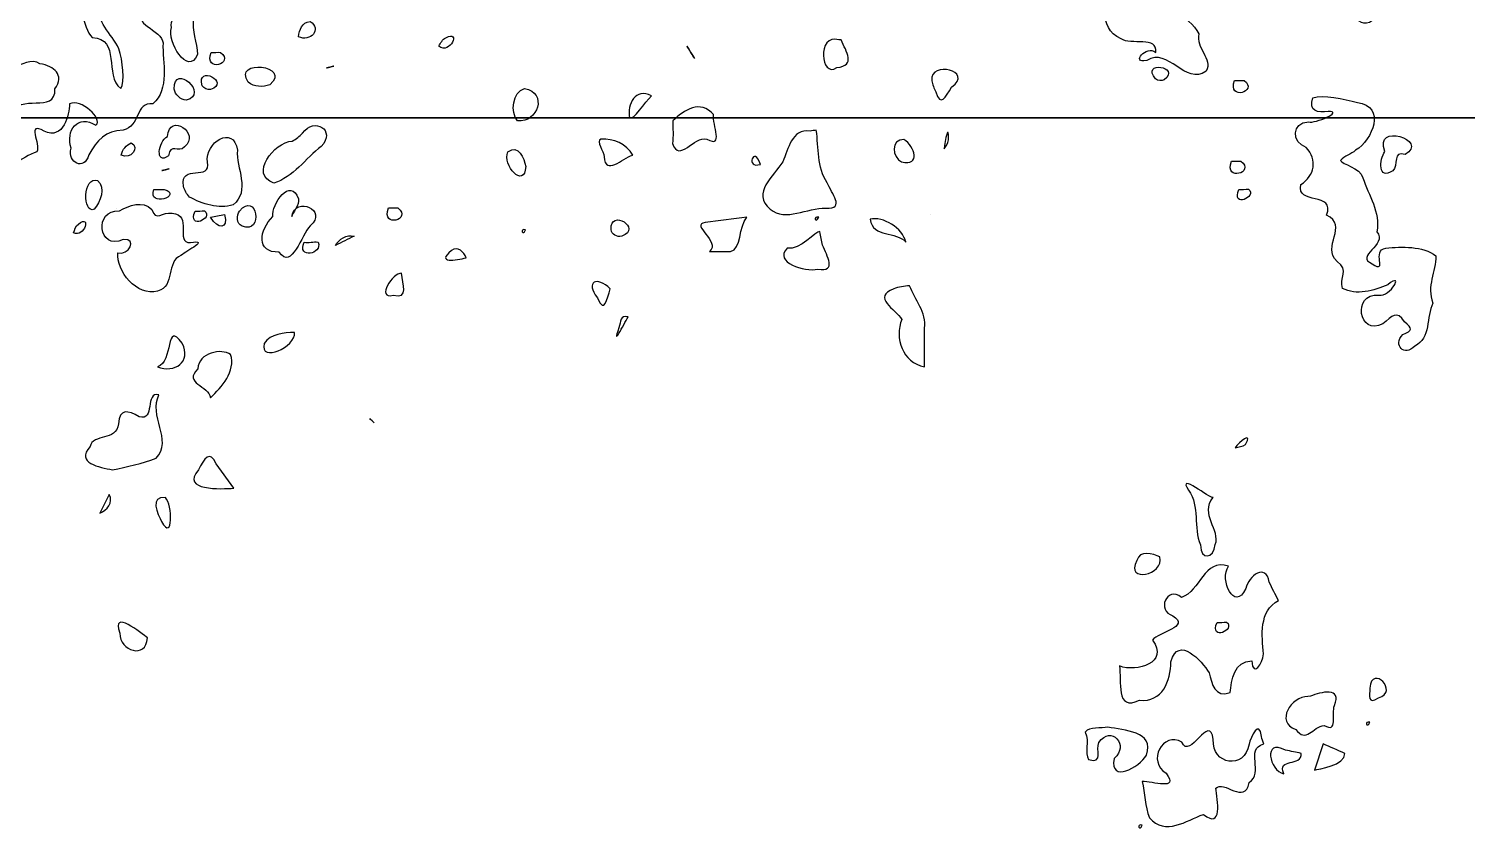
# Model space of a CAD drawing. Header units: centimetres. Extents: x -10.8 to 7.1, y -6.8 to 6.6.
# Drawn here: x -2.854 to -0.103, y -3.809 to -2.264 of the extents above; entities that cross this region are included whole.
import ezdxf

# ---------------------------------------------------------------- set-up
doc = ezdxf.new("R2010")
doc.units = ezdxf.units.CM
doc.header["$MEASUREMENT"] = 0
doc.layers.add('Layer 1', color=7, linetype='Continuous')

msp = doc.modelspace()

# ---------------------------------------------------------------- linework, layer by layer
at = {"layer": 'Layer 1'}
for points, knots in [([(-2.77396, -2.00817), (-2.80881, -1.97811), (-2.85116, -2.00927), (-2.887, -2.01734), (-2.887, -2.01734), (-2.91732, -2.01728), (-2.91901, -2.0562), (-2.92646, -2.06546), (-2.92646, -2.06546), (-2.97477, -2.07177), (-2.9758, -2.12785), (-2.98687, -2.16401), (-2.98687, -2.16401), (-3.00026, -2.19438), (-3.02981, -2.24011), (-2.9958, -2.26711), (-2.9958, -2.26711), (-2.96387, -2.28469), (-2.98842, -2.22888), (-2.96455, -2.21835), (-2.96455, -2.21835), (-2.94194, -2.1782), (-2.89631, -2.20264), (-2.88239, -2.23537), (-2.88239, -2.23537), (-2.90187, -2.25873), (-2.93893, -2.28662), (-2.92763, -2.32702), (-2.92763, -2.32702), (-2.91455, -2.37871), (-2.86373, -2.30992), (-2.8328, -2.33149), (-2.8328, -2.33149), (-2.80586, -2.33565), (-2.78512, -2.35268), (-2.80427, -2.37956), (-2.80427, -2.37956), (-2.80173, -2.42934), (-2.87618, -2.38477), (-2.88497, -2.42881), (-2.88497, -2.42881), (-2.86328, -2.44983), (-2.88048, -2.50222), (-2.91512, -2.4978), (-2.91512, -2.4978), (-2.9483, -2.48485), (-2.97694, -2.5535), (-2.93203, -2.53931), (-2.93203, -2.53931), (-2.89791, -2.53705), (-2.86784, -2.50993), (-2.8386, -2.49999), (-2.8386, -2.49999), (-2.83117, -2.48457), (-2.85958, -2.44015), (-2.82502, -2.46029), (-2.82502, -2.46029), (-2.78757, -2.47821), (-2.77634, -2.42784), (-2.77657, -2.4083), (-2.77657, -2.4083), (-2.75392, -2.39679), (-2.71159, -2.437), (-2.7257, -2.44895), (-2.7257, -2.44895), (-2.76037, -2.42676), (-2.78451, -2.45939), (-2.77314, -2.49296), (-2.77314, -2.49296), (-2.78091, -2.52091), (-2.74828, -2.53708), (-2.73931, -2.50583), (-2.73931, -2.50583), (-2.72413, -2.47769), (-2.7069, -2.45927), (-2.67398, -2.45827), (-2.67398, -2.45827), (-2.6405, -2.4514), (-2.6507, -2.40417), (-2.61706, -2.40786), (-2.61706, -2.40786), (-2.58431, -2.38023), (-2.59869, -2.32892), (-2.59751, -2.29168), (-2.59751, -2.29168), (-2.59716, -2.26828), (-2.66853, -2.24773), (-2.62214, -2.24084), (-2.62214, -2.24084), (-2.58453, -2.24382), (-2.61927, -2.18959), (-2.58116, -2.20256), (-2.58116, -2.20256), (-2.53214, -2.1942), (-2.58777, -2.23849), (-2.58106, -2.26205), (-2.58106, -2.26205), (-2.59064, -2.28881), (-2.55034, -2.35639), (-2.53132, -2.31379), (-2.53132, -2.31379), (-2.5327, -2.29047), (-2.54279, -2.26827), (-2.53893, -2.2445), (-2.53893, -2.2445), (-2.54113, -2.22534), (-2.53973, -2.21473), (-2.51684, -2.22256), (-2.51684, -2.22256), (-2.47017, -2.21809), (-2.49763, -2.16574), (-2.48181, -2.13709), (-2.48181, -2.13709), (-2.4698, -2.08917), (-2.53237, -2.09874), (-2.52437, -2.14183), (-2.52437, -2.14183), (-2.53103, -2.17548), (-2.57212, -2.13993), (-2.56005, -2.11931), (-2.56005, -2.11931), (-2.58616, -2.1044), (-2.61162, -2.14429), (-2.63114, -2.11815), (-2.63114, -2.11815), (-2.66418, -2.12966), (-2.68258, -2.16857), (-2.72133, -2.17256), (-2.72133, -2.17256), (-2.7442, -2.18009), (-2.75707, -2.2193), (-2.72165, -2.2145), (-2.72165, -2.2145), (-2.72584, -2.25239), (-2.69645, -2.27236), (-2.68189, -2.30265), (-2.68189, -2.30265), (-2.67507, -2.32483), (-2.66925, -2.36647), (-2.6783, -2.37895), (-2.6783, -2.37895), (-2.71084, -2.3542), (-2.67777, -2.28275), (-2.73307, -2.28121), (-2.73307, -2.28121), (-2.75276, -2.2622), (-2.74718, -2.20712), (-2.78852, -2.21405), (-2.78852, -2.21405), (-2.80576, -2.21465), (-2.85276, -2.26121), (-2.84716, -2.22362), (-2.84716, -2.22362), (-2.82695, -2.19466), (-2.80656, -2.16295), (-2.81121, -2.12577), (-2.81121, -2.12577), (-2.82424, -2.08005), (-2.77178, -2.10805), (-2.75713, -2.07767), (-2.75713, -2.07767), (-2.75909, -2.05638), (-2.80347, -2.06605), (-2.77962, -2.03793), (-2.77962, -2.03793), (-2.77568, -2.02906), (-2.76827, -2.01784), (-2.77399, -2.00815), (-2.77399, -2.00815), (-2.77399, -2.00815), (-2.77396, -2.00817), (-2.77396, -2.00817)], [0, 0, 0, 0, 0.0227273, 0.0227273, 0.0227273, 0.0227273, 0.0454545, 0.0454545, 0.0454545, 0.0454545, 0.0681818, 0.0681818, 0.0681818, 0.0681818, 0.0909091, 0.0909091, 0.0909091, 0.0909091, 0.1136364, 0.1136364, 0.1136364, 0.1136364, 0.1363636, 0.1363636, 0.1363636, 0.1363636, 0.1590909, 0.1590909, 0.1590909, 0.1590909, 0.1818182, 0.1818182, 0.1818182, 0.1818182, 0.2045455, 0.2045455, 0.2045455, 0.2045455, 0.2272727, 0.2272727, 0.2272727, 0.2272727, 0.25, 0.25, 0.25, 0.25, 0.2727273, 0.2727273, 0.2727273, 0.2727273, 0.2954545, 0.2954545, 0.2954545, 0.2954545, 0.3181818, 0.3181818, 0.3181818, 0.3181818, 0.3409091, 0.3409091, 0.3409091, 0.3409091, 0.3636364, 0.3636364, 0.3636364, 0.3636364, 0.3863636, 0.3863636, 0.3863636, 0.3863636, 0.4090909, 0.4090909, 0.4090909, 0.4090909, 0.4318182, 0.4318182, 0.4318182, 0.4318182, 0.4545455, 0.4545455, 0.4545455, 0.4545455, 0.4772727, 0.4772727, 0.4772727, 0.4772727, 0.5, 0.5, 0.5, 0.5, 0.5227273, 0.5227273, 0.5227273, 0.5227273, 0.5454545, 0.5454545, 0.5454545, 0.5454545, 0.5681818, 0.5681818, 0.5681818, 0.5681818, 0.5909091, 0.5909091, 0.5909091, 0.5909091, 0.6136364, 0.6136364, 0.6136364, 0.6136364, 0.6363636, 0.6363636, 0.6363636, 0.6363636, 0.6590909, 0.6590909, 0.6590909, 0.6590909, 0.6818182, 0.6818182, 0.6818182, 0.6818182, 0.7045455, 0.7045455, 0.7045455, 0.7045455, 0.7272727, 0.7272727, 0.7272727, 0.7272727, 0.75, 0.75, 0.75, 0.75, 0.7727273, 0.7727273, 0.7727273, 0.7727273, 0.7954545, 0.7954545, 0.7954545, 0.7954545, 0.8181818, 0.8181818, 0.8181818, 0.8181818, 0.8409091, 0.8409091, 0.8409091, 0.8409091, 0.8636364, 0.8636364, 0.8636364, 0.8636364, 0.8863636, 0.8863636, 0.8863636, 0.8863636, 0.9090909, 0.9090909, 0.9090909, 0.9090909, 0.9318182, 0.9318182, 0.9318182, 0.9318182, 0.9545455, 0.9545455, 0.9545455, 0.9545455, 1, 1, 1, 1]), ([(-0.24798, -2.12303), (-0.25208, -2.09484), (-0.31083, -2.05571), (-0.3188, -2.09443), (-0.3188, -2.09443), (-0.3089, -2.12221), (-0.28472, -2.1741), (-0.31643, -2.191), (-0.31643, -2.191), (-0.33291, -2.20226), (-0.32167, -2.26564), (-0.28996, -2.25244), (-0.28996, -2.25244), (-0.25728, -2.23536), (-0.26673, -2.18294), (-0.22743, -2.17541), (-0.22743, -2.17541), (-0.21639, -2.15544), (-0.23814, -2.13809), (-0.24797, -2.12303), (-0.24797, -2.12303), (-0.24797, -2.12303), (-0.24798, -2.12303), (-0.24798, -2.12303)], [0, 0, 0, 0, 0.1428571, 0.1428571, 0.1428571, 0.1428571, 0.2857143, 0.2857143, 0.2857143, 0.2857143, 0.4285714, 0.4285714, 0.4285714, 0.4285714, 0.5714286, 0.5714286, 0.5714286, 0.5714286, 0.7142857, 0.7142857, 0.7142857, 0.7142857, 1, 1, 1, 1]), ([(-0.81747, -2.1724), (-0.78778, -2.20494), (-0.81341, -2.26208), (-0.76522, -2.28367), (-0.76522, -2.28367), (-0.74727, -2.29737), (-0.6943, -2.27671), (-0.69896, -2.30971), (-0.69896, -2.30971), (-0.71672, -2.29437), (-0.74855, -2.33157), (-0.71619, -2.32541), (-0.71619, -2.32541), (-0.67442, -2.29847), (-0.6427, -2.3742), (-0.60274, -2.34551), (-0.60274, -2.34551), (-0.58863, -2.32233), (-0.62414, -2.30047), (-0.61631, -2.27432), (-0.61631, -2.27432), (-0.63685, -2.23747), (-0.68137, -2.22179), (-0.71971, -2.21052), (-0.71971, -2.21052), (-0.75036, -2.1993), (-0.79521, -2.21779), (-0.80302, -2.17888), (-0.80302, -2.17888), (-0.80703, -2.1753), (-0.8122, -2.1732), (-0.81747, -2.17241), (-0.81747, -2.17241), (-0.81747, -2.17241), (-0.81747, -2.1724), (-0.81747, -2.1724)], [0, 0, 0, 0, 0.1, 0.1, 0.1, 0.1, 0.2, 0.2, 0.2, 0.2, 0.3, 0.3, 0.3, 0.3, 0.4, 0.4, 0.4, 0.4, 0.5, 0.5, 0.5, 0.5, 0.6, 0.6, 0.6, 0.6, 0.7, 0.7, 0.7, 0.7, 0.8, 0.8, 0.8, 0.8, 1, 1, 1, 1]), ([(-2.33829, -2.27975), (-2.31622, -2.29058), (-2.29233, -2.26508), (-2.31634, -2.25048), (-2.31634, -2.25048), (-2.33143, -2.25168), (-2.33728, -2.26674), (-2.33829, -2.27975)], [0, 0, 0, 0, 0.3333333, 0.3333333, 0.3333333, 0.3333333, 1, 1, 1, 1]), ([(-2.06994, -2.29764), (-2.04862, -2.31542), (-2.02648, -2.26549), (-2.0569, -2.28173), (-2.0569, -2.28173), (-2.06372, -2.28468), (-2.06621, -2.29189), (-2.06994, -2.29764)], [0, 0, 0, 0, 0.3333333, 0.3333333, 0.3333333, 0.3333333, 1, 1, 1, 1]), ([(-1.58103, -2.32149), (-1.59073, -2.30533), (-1.60454, -2.2823), (-1.58736, -2.31094), (-1.58736, -2.31094), (-1.58525, -2.31446), (-1.58314, -2.31797), (-1.58103, -2.32149)], [0, 0, 0, 0, 0.3333333, 0.3333333, 0.3333333, 0.3333333, 1, 1, 1, 1]), ([(-1.30084, -2.28571), (-1.29057, -2.30855), (-1.27181, -2.33479), (-1.30904, -2.33864), (-1.30904, -2.33864), (-1.33993, -2.36043), (-1.34749, -2.27292), (-1.30506, -2.28561), (-1.30506, -2.28561), (-1.30506, -2.28561), (-1.30084, -2.28571), (-1.30084, -2.28571)], [0, 0, 0, 0, 0.25, 0.25, 0.25, 0.25, 0.5, 0.5, 0.5, 0.5, 1, 1, 1, 1]), ([(-2.5055, -2.30956), (-2.5202, -2.34988), (-2.45907, -2.33086), (-2.48734, -2.30956), (-2.48734, -2.30956), (-2.49339, -2.30941), (-2.49945, -2.30972), (-2.5055, -2.30956)], [0, 0, 0, 0, 0.3333333, 0.3333333, 0.3333333, 0.3333333, 1, 1, 1, 1]), ([(-2.55302, -2.40123), (-2.50789, -2.38956), (-2.57721, -2.32846), (-2.57644, -2.37969), (-2.57644, -2.37969), (-2.5741, -2.3907), (-2.56446, -2.4003), (-2.55302, -2.40123)], [0, 0, 0, 0, 0.3333333, 0.3333333, 0.3333333, 0.3333333, 1, 1, 1, 1]), ([(-2.50658, -2.38083), (-2.46716, -2.36736), (-2.53437, -2.33139), (-2.52267, -2.37348), (-2.52267, -2.37348), (-2.51936, -2.37881), (-2.51276, -2.38174), (-2.50658, -2.38083)], [0, 0, 0, 0, 0.3333333, 0.3333333, 0.3333333, 0.3333333, 1, 1, 1, 1]), ([(-2.39319, -2.37158), (-2.34958, -2.33489), (-2.46509, -2.32048), (-2.43474, -2.36675), (-2.43474, -2.36675), (-2.42325, -2.37604), (-2.40659, -2.37661), (-2.39319, -2.37158)], [0, 0, 0, 0, 0.3333333, 0.3333333, 0.3333333, 0.3333333, 1, 1, 1, 1]), ([(-2.28487, -2.33938), (-2.26519, -2.33446), (-2.26739, -2.33501), (-2.28383, -2.33912), (-2.28383, -2.33912), (-2.28383, -2.33912), (-2.28487, -2.33938), (-2.28487, -2.33938)], [0, 0, 0, 0, 0.3333333, 0.3333333, 0.3333333, 0.3333333, 1, 1, 1, 1]), ([(-1.12734, -2.36378), (-1.13126, -2.32476), (-1.04541, -2.34442), (-1.08965, -2.37642), (-1.08965, -2.37642), (-1.10026, -2.39423), (-1.111, -2.41573), (-1.11956, -2.38496), (-1.11956, -2.38496), (-1.12303, -2.37828), (-1.12604, -2.37124), (-1.12734, -2.36378)], [0, 0, 0, 0, 0.25, 0.25, 0.25, 0.25, 0.5, 0.5, 0.5, 0.5, 1, 1, 1, 1]), ([(-0.6827, -2.36228), (-0.64941, -2.33606), (-0.72848, -2.32537), (-0.69926, -2.36047), (-0.69926, -2.36047), (-0.69455, -2.3638), (-0.68801, -2.36493), (-0.6827, -2.36228)], [0, 0, 0, 0, 0.3333333, 0.3333333, 0.3333333, 0.3333333, 1, 1, 1, 1]), ([(-0.54807, -2.36313), (-0.56277, -2.40345), (-0.50164, -2.38443), (-0.52991, -2.36313), (-0.52991, -2.36313), (-0.53596, -2.36298), (-0.54202, -2.36329), (-0.54807, -2.36313)], [0, 0, 0, 0, 0.3333333, 0.3333333, 0.3333333, 0.3333333, 1, 1, 1, 1]), ([(-1.91965, -2.44065), (-1.87979, -2.44444), (-1.86181, -2.38693), (-1.9062, -2.37856), (-1.9062, -2.37856), (-1.92924, -2.38541), (-1.93351, -2.42376), (-1.91965, -2.44065)], [0, 0, 0, 0, 0.3333333, 0.3333333, 0.3333333, 0.3333333, 1, 1, 1, 1]), ([(-1.66308, -2.39295), (-1.67628, -2.40427), (-1.69738, -2.43992), (-1.70534, -2.43506), (-1.70534, -2.43506), (-1.71029, -2.40885), (-1.69411, -2.37639), (-1.66308, -2.39295)], [0, 0, 0, 0, 0.3333333, 0.3333333, 0.3333333, 0.3333333, 1, 1, 1, 1]), ([(-0.31682, -2.49683), (-0.284, -2.47685), (-0.25806, -2.41333), (-0.31326, -2.40539), (-0.31326, -2.40539), (-0.33912, -2.39897), (-0.37873, -2.38924), (-0.3982, -2.39679), (-0.3982, -2.39679), (-0.40822, -2.42147), (-0.38835, -2.42579), (-0.36942, -2.42276), (-0.36942, -2.42276), (-0.33734, -2.42208), (-0.3951, -2.44618), (-0.40636, -2.44271), (-0.40636, -2.44271), (-0.44004, -2.44325), (-0.43884, -2.48177), (-0.41129, -2.49124), (-0.41129, -2.49124), (-0.38972, -2.51611), (-0.39463, -2.54445), (-0.42116, -2.56256), (-0.42116, -2.56256), (-0.43162, -2.60288), (-0.35432, -2.57499), (-0.37209, -2.6209), (-0.37209, -2.6209), (-0.3288, -2.64175), (-0.38315, -2.68033), (-0.35218, -2.70968), (-0.35218, -2.70968), (-0.32828, -2.72548), (-0.34834, -2.74165), (-0.34188, -2.76089), (-0.34188, -2.76089), (-0.31562, -2.77521), (-0.28128, -2.76539), (-0.25528, -2.75414), (-0.25528, -2.75414), (-0.22175, -2.72705), (-0.25018, -2.77766), (-0.27235, -2.77382), (-0.27235, -2.77382), (-0.32485, -2.76999), (-0.3101, -2.85335), (-0.26464, -2.82862), (-0.26464, -2.82862), (-0.24665, -2.81405), (-0.23804, -2.80149), (-0.22298, -2.82519), (-0.22298, -2.82519), (-0.20718, -2.83811), (-0.20755, -2.84065), (-0.22664, -2.84942), (-0.22664, -2.84942), (-0.24577, -2.86928), (-0.22333, -2.89282), (-0.20372, -2.87133), (-0.20372, -2.87133), (-0.17237, -2.85677), (-0.18195, -2.81477), (-0.16882, -2.78904), (-0.16882, -2.78904), (-0.18197, -2.75707), (-0.16262, -2.72844), (-0.16309, -2.69892), (-0.16309, -2.69892), (-0.18859, -2.67943), (-0.22795, -2.68079), (-0.25894, -2.68415), (-0.25894, -2.68415), (-0.28775, -2.68666), (-0.25282, -2.7354), (-0.28498, -2.71372), (-0.28498, -2.71372), (-0.31989, -2.69939), (-0.25475, -2.67824), (-0.27605, -2.65284), (-0.27605, -2.65284), (-0.26837, -2.615), (-0.29243, -2.58303), (-0.30257, -2.5494), (-0.30257, -2.5494), (-0.30821, -2.52945), (-0.34289, -2.52401), (-0.34569, -2.51619), (-0.34569, -2.51619), (-0.33799, -2.50709), (-0.32554, -2.50461), (-0.31682, -2.49681), (-0.31682, -2.49681), (-0.31682, -2.49681), (-0.31682, -2.49683), (-0.31682, -2.49683)], [0, 0, 0, 0, 0.04, 0.04, 0.04, 0.04, 0.08, 0.08, 0.08, 0.08, 0.12, 0.12, 0.12, 0.12, 0.16, 0.16, 0.16, 0.16, 0.2, 0.2, 0.2, 0.2, 0.24, 0.24, 0.24, 0.24, 0.28, 0.28, 0.28, 0.28, 0.32, 0.32, 0.32, 0.32, 0.36, 0.36, 0.36, 0.36, 0.4, 0.4, 0.4, 0.4, 0.44, 0.44, 0.44, 0.44, 0.48, 0.48, 0.48, 0.48, 0.52, 0.52, 0.52, 0.52, 0.56, 0.56, 0.56, 0.56, 0.6, 0.6, 0.6, 0.6, 0.64, 0.64, 0.64, 0.64, 0.68, 0.68, 0.68, 0.68, 0.72, 0.72, 0.72, 0.72, 0.76, 0.76, 0.76, 0.76, 0.8, 0.8, 0.8, 0.8, 0.84, 0.84, 0.84, 0.84, 0.88, 0.88, 0.88, 0.88, 0.92, 0.92, 0.92, 0.92, 1, 1, 1, 1]), ([(-1.54475, -2.4286), (-1.54727, -2.44791), (-1.52427, -2.49456), (-1.55721, -2.47543), (-1.55721, -2.47543), (-1.58277, -2.4687), (-1.60974, -2.52203), (-1.62336, -2.48391), (-1.62336, -2.48391), (-1.62106, -2.46964), (-1.62282, -2.45497), (-1.62227, -2.44053), (-1.62227, -2.44053), (-1.60176, -2.41938), (-1.56891, -2.39966), (-1.54475, -2.4286)], [0, 0, 0, 0, 0.2, 0.2, 0.2, 0.2, 0.4, 0.4, 0.4, 0.4, 0.6, 0.6, 0.6, 0.6, 1, 1, 1, 1]), ([(7.01262, -2.43457), (7.01262, -2.43457), (7.00044, -2.43457), (7.00044, -2.43457), (7.00044, -2.43457), (7.00044, -2.43457), (-10.78282, -2.43457), (-10.78282, -2.43457), (-10.78282, -2.43457), (-10.78282, -2.43457), (7.01262, -2.43457), (7.01262, -2.43457)], [0, 0, 0, 0, 0.25, 0.25, 0.25, 0.25, 0.5, 0.5, 0.5, 0.5, 1, 1, 1, 1]), ([(-2.55635, -2.49039), (-2.52468, -2.46485), (-2.58532, -2.42301), (-2.58902, -2.47061), (-2.58902, -2.47061), (-2.60674, -2.47914), (-2.61338, -2.52656), (-2.58721, -2.50734), (-2.58721, -2.50734), (-2.58343, -2.48208), (-2.56823, -2.50347), (-2.55635, -2.49039)], [0, 0, 0, 0, 0.25, 0.25, 0.25, 0.25, 0.5, 0.5, 0.5, 0.5, 1, 1, 1, 1]), ([(-2.54692, -2.58622), (-2.52279, -2.59949), (-2.49066, -2.60981), (-2.46349, -2.60124), (-2.46349, -2.60124), (-2.42962, -2.57508), (-2.45826, -2.53022), (-2.45516, -2.49693), (-2.45516, -2.49693), (-2.46251, -2.44655), (-2.51808, -2.4827), (-2.51247, -2.51931), (-2.51247, -2.51931), (-2.50357, -2.55719), (-2.56665, -2.52133), (-2.55813, -2.56549), (-2.55813, -2.56549), (-2.55668, -2.57336), (-2.55233, -2.58044), (-2.54693, -2.58623), (-2.54693, -2.58623), (-2.54693, -2.58623), (-2.54692, -2.58622), (-2.54692, -2.58622)], [0, 0, 0, 0, 0.1428571, 0.1428571, 0.1428571, 0.1428571, 0.2857143, 0.2857143, 0.2857143, 0.2857143, 0.4285714, 0.4285714, 0.4285714, 0.4285714, 0.5714286, 0.5714286, 0.5714286, 0.5714286, 0.7142857, 0.7142857, 0.7142857, 0.7142857, 1, 1, 1, 1]), ([(-2.35025, -2.47924), (-2.38564, -2.48174), (-2.43317, -2.54309), (-2.38554, -2.55966), (-2.38554, -2.55966), (-2.34911, -2.54852), (-2.32428, -2.51207), (-2.29479, -2.4893), (-2.29479, -2.4893), (-2.26588, -2.45832), (-2.30864, -2.4323), (-2.33044, -2.46422), (-2.33044, -2.46422), (-2.33674, -2.46959), (-2.34296, -2.4752), (-2.35024, -2.47924), (-2.35024, -2.47924), (-2.35024, -2.47924), (-2.35025, -2.47924), (-2.35025, -2.47924)], [0, 0, 0, 0, 0.1666667, 0.1666667, 0.1666667, 0.1666667, 0.3333333, 0.3333333, 0.3333333, 0.3333333, 0.5, 0.5, 0.5, 0.5, 0.6666667, 0.6666667, 0.6666667, 0.6666667, 1, 1, 1, 1]), ([(-1.1036, -2.49421), (-1.10209, -2.4786), (-1.09487, -2.44202), (-1.09509, -2.47715), (-1.09509, -2.47715), (-1.09631, -2.48348), (-1.09951, -2.48928), (-1.1036, -2.49421)], [0, 0, 0, 0, 0.3333333, 0.3333333, 0.3333333, 0.3333333, 1, 1, 1, 1]), ([(-0.2219, -2.50518), (-0.17464, -2.47689), (-0.28354, -2.44346), (-0.26058, -2.49891), (-0.26058, -2.49891), (-0.2715, -2.5147), (-0.27475, -2.55511), (-0.24552, -2.53599), (-0.24552, -2.53599), (-0.23465, -2.52594), (-0.24637, -2.49628), (-0.2219, -2.50518)], [0, 0, 0, 0, 0.25, 0.25, 0.25, 0.25, 0.5, 0.5, 0.5, 0.5, 1, 1, 1, 1]), ([(-1.69926, -2.50588), (-1.71958, -2.51219), (-1.75141, -2.5463), (-1.75378, -2.50928), (-1.75378, -2.50928), (-1.75457, -2.49892), (-1.76964, -2.47902), (-1.75989, -2.47571), (-1.75989, -2.47571), (-1.73613, -2.47406), (-1.71114, -2.48445), (-1.69926, -2.50588)], [0, 0, 0, 0, 0.25, 0.25, 0.25, 0.25, 0.5, 0.5, 0.5, 0.5, 1, 1, 1, 1]), ([(-1.3481, -2.45843), (-1.34348, -2.49244), (-1.34714, -2.52918), (-1.32712, -2.55903), (-1.32712, -2.55903), (-1.3195, -2.57922), (-1.29095, -2.60916), (-1.33021, -2.60752), (-1.33021, -2.60752), (-1.36444, -2.60619), (-1.40726, -2.63449), (-1.43626, -2.60947), (-1.43626, -2.60947), (-1.47319, -2.57852), (-1.42924, -2.54585), (-1.41228, -2.51883), (-1.41228, -2.51883), (-1.40104, -2.49439), (-1.39605, -2.45563), (-1.36012, -2.46015), (-1.36012, -2.46015), (-1.35611, -2.45958), (-1.35211, -2.45901), (-1.3481, -2.45843)], [0, 0, 0, 0, 0.1428571, 0.1428571, 0.1428571, 0.1428571, 0.2857143, 0.2857143, 0.2857143, 0.2857143, 0.4285714, 0.4285714, 0.4285714, 0.4285714, 0.5714286, 0.5714286, 0.5714286, 0.5714286, 0.7142857, 0.7142857, 0.7142857, 0.7142857, 1, 1, 1, 1]), ([(-1.18044, -2.47607), (-1.15977, -2.48984), (-1.14761, -2.52748), (-1.185, -2.51924), (-1.185, -2.51924), (-1.20349, -2.5109), (-1.20575, -2.47481), (-1.18044, -2.47607)], [0, 0, 0, 0, 0.3333333, 0.3333333, 0.3333333, 0.3333333, 1, 1, 1, 1]), ([(-2.67727, -2.50588), (-2.65927, -2.51595), (-2.64084, -2.49148), (-2.65822, -2.48272), (-2.65822, -2.48272), (-2.66745, -2.48663), (-2.67626, -2.49552), (-2.67727, -2.50588)], [0, 0, 0, 0, 0.3333333, 0.3333333, 0.3333333, 0.3333333, 1, 1, 1, 1]), ([(-1.93781, -2.49992), (-1.94958, -2.52489), (-1.90635, -2.57289), (-1.90379, -2.52779), (-1.90379, -2.52779), (-1.90661, -2.51221), (-1.91762, -2.48413), (-1.93781, -2.49992)], [0, 0, 0, 0, 0.3333333, 0.3333333, 0.3333333, 0.3333333, 1, 1, 1, 1]), ([(-2.59955, -2.5357), (-2.57987, -2.53078), (-2.58207, -2.53133), (-2.59851, -2.53544), (-2.59851, -2.53544), (-2.59851, -2.53544), (-2.59955, -2.5357), (-2.59955, -2.5357)], [0, 0, 0, 0, 0.3333333, 0.3333333, 0.3333333, 0.3333333, 1, 1, 1, 1]), ([(-0.5541, -2.51781), (-0.5688, -2.55813), (-0.50767, -2.53911), (-0.53594, -2.51781), (-0.53594, -2.51781), (-0.54199, -2.51766), (-0.54805, -2.51797), (-0.5541, -2.51781)], [0, 0, 0, 0, 0.3333333, 0.3333333, 0.3333333, 0.3333333, 1, 1, 1, 1]), ([(-2.72259, -2.5546), (-2.75076, -2.54513), (-2.75165, -2.61954), (-2.72908, -2.6096), (-2.72908, -2.6096), (-2.71759, -2.59607), (-2.70646, -2.56852), (-2.72259, -2.5546)], [0, 0, 0, 0, 0.3333333, 0.3333333, 0.3333333, 0.3333333, 1, 1, 1, 1]), ([(-2.3385, -2.58982), (-2.35309, -2.5468), (-2.39091, -2.59984), (-2.38718, -2.62348), (-2.38718, -2.62348), (-2.41386, -2.64945), (-2.42016, -2.69328), (-2.37534, -2.69142), (-2.37534, -2.69142), (-2.35101, -2.72757), (-2.33285, -2.65719), (-2.31584, -2.64152), (-2.31584, -2.64152), (-2.28168, -2.61128), (-2.34318, -2.58332), (-2.35136, -2.62353), (-2.35136, -2.62353), (-2.35058, -2.6173), (-2.33576, -2.60062), (-2.33851, -2.58982), (-2.33851, -2.58982), (-2.33851, -2.58982), (-2.3385, -2.58982), (-2.3385, -2.58982)], [0, 0, 0, 0, 0.1428571, 0.1428571, 0.1428571, 0.1428571, 0.2857143, 0.2857143, 0.2857143, 0.2857143, 0.4285714, 0.4285714, 0.4285714, 0.4285714, 0.5714286, 0.5714286, 0.5714286, 0.5714286, 0.7142857, 0.7142857, 0.7142857, 0.7142857, 1, 1, 1, 1]), ([(-2.61514, -2.57157), (-2.62761, -2.60768), (-2.55826, -2.5835), (-2.59512, -2.57157), (-2.59512, -2.57157), (-2.59512, -2.57157), (-2.61514, -2.57157), (-2.61514, -2.57157)], [0, 0, 0, 0, 0.3333333, 0.3333333, 0.3333333, 0.3333333, 1, 1, 1, 1]), ([(-2.44624, -2.64212), (-2.40329, -2.65798), (-2.41895, -2.57273), (-2.45105, -2.61314), (-2.45105, -2.61314), (-2.45764, -2.62184), (-2.45677, -2.63678), (-2.44624, -2.64212)], [0, 0, 0, 0, 0.3333333, 0.3333333, 0.3333333, 0.3333333, 1, 1, 1, 1]), ([(-0.53994, -2.57157), (-0.55536, -2.60869), (-0.50339, -2.58553), (-0.52167, -2.57107), (-0.52167, -2.57107), (-0.52776, -2.57097), (-0.53387, -2.57285), (-0.53994, -2.57157)], [0, 0, 0, 0, 0.3333333, 0.3333333, 0.3333333, 0.3333333, 1, 1, 1, 1]), ([(-2.68085, -2.61284), (-2.73033, -2.60964), (-2.72166, -2.68933), (-2.67366, -2.66767), (-2.67366, -2.66767), (-2.64523, -2.66449), (-2.66345, -2.69943), (-2.68414, -2.69292), (-2.68414, -2.69292), (-2.68698, -2.72718), (-2.64755, -2.77743), (-2.60779, -2.76618), (-2.60779, -2.76618), (-2.57357, -2.75687), (-2.59247, -2.70985), (-2.56317, -2.69786), (-2.56317, -2.69786), (-2.55109, -2.68826), (-2.50697, -2.66684), (-2.54513, -2.67342), (-2.54513, -2.67342), (-2.57618, -2.67425), (-2.53924, -2.61933), (-2.58033, -2.61712), (-2.58033, -2.61712), (-2.59833, -2.61358), (-2.61158, -2.6344), (-2.61908, -2.60979), (-2.61908, -2.60979), (-2.63616, -2.59188), (-2.66278, -2.60275), (-2.68085, -2.61283), (-2.68085, -2.61283), (-2.68085, -2.61283), (-2.68085, -2.61284), (-2.68085, -2.61284)], [0, 0, 0, 0, 0.1, 0.1, 0.1, 0.1, 0.2, 0.2, 0.2, 0.2, 0.3, 0.3, 0.3, 0.3, 0.4, 0.4, 0.4, 0.4, 0.5, 0.5, 0.5, 0.5, 0.6, 0.6, 0.6, 0.6, 0.7, 0.7, 0.7, 0.7, 0.8, 0.8, 0.8, 0.8, 1, 1, 1, 1]), ([(-2.53623, -2.61309), (-2.55165, -2.65021), (-2.49968, -2.62705), (-2.51796, -2.61259), (-2.51796, -2.61259), (-2.52405, -2.61249), (-2.53016, -2.61437), (-2.53623, -2.61309)], [0, 0, 0, 0, 0.3333333, 0.3333333, 0.3333333, 0.3333333, 1, 1, 1, 1]), ([(-2.16644, -2.60712), (-2.18114, -2.64744), (-2.12001, -2.62842), (-2.14828, -2.60712), (-2.14828, -2.60712), (-2.15433, -2.60697), (-2.16039, -2.60728), (-2.16644, -2.60712)], [0, 0, 0, 0, 0.3333333, 0.3333333, 0.3333333, 0.3333333, 1, 1, 1, 1]), ([(-1.72032, -2.66103), (-1.67932, -2.64704), (-1.74256, -2.60665), (-1.74062, -2.64849), (-1.74062, -2.64849), (-1.73994, -2.65806), (-1.72888, -2.66362), (-1.72032, -2.66103)], [0, 0, 0, 0, 0.3333333, 0.3333333, 0.3333333, 0.3333333, 1, 1, 1, 1]), ([(-2.76881, -2.65483), (-2.74684, -2.66497), (-2.73435, -2.61745), (-2.75941, -2.63807), (-2.75941, -2.63807), (-2.76518, -2.64189), (-2.76636, -2.64894), (-2.76881, -2.65483)], [0, 0, 0, 0, 0.3333333, 0.3333333, 0.3333333, 0.3333333, 1, 1, 1, 1]), ([(-2.50646, -2.62501), (-2.49298, -2.64891), (-2.47129, -2.6482), (-2.47989, -2.6197), (-2.47989, -2.6197), (-2.48875, -2.62147), (-2.49761, -2.62324), (-2.50646, -2.62501)], [0, 0, 0, 0, 0.3333333, 0.3333333, 0.3333333, 0.3333333, 1, 1, 1, 1]), ([(-1.48072, -2.62501), (-1.49725, -2.6428), (-1.49045, -2.68623), (-1.51233, -2.69061), (-1.51233, -2.69061), (-1.51233, -2.69061), (-1.55228, -2.69061), (-1.55228, -2.69061), (-1.55228, -2.69061), (-1.52985, -2.67112), (-1.59045, -2.63897), (-1.56058, -2.63499), (-1.56058, -2.63499), (-1.53396, -2.63166), (-1.50734, -2.62834), (-1.48072, -2.62501)], [0, 0, 0, 0, 0.2, 0.2, 0.2, 0.2, 0.4, 0.4, 0.4, 0.4, 0.6, 0.6, 0.6, 0.6, 1, 1, 1, 1]), ([(-1.17659, -2.67272), (-1.19535, -2.65032), (-1.23958, -2.66553), (-1.24531, -2.62872), (-1.24531, -2.62872), (-1.22, -2.62271), (-1.18332, -2.64551), (-1.17659, -2.67272)], [0, 0, 0, 0, 0.3333333, 0.3333333, 0.3333333, 0.3333333, 1, 1, 1, 1]), ([(-2.26793, -2.67868), (-2.256, -2.67272), (-2.24408, -2.66675), (-2.23215, -2.66079), (-2.23215, -2.66079), (-2.24666, -2.65797), (-2.26048, -2.66665), (-2.26793, -2.67868)], [0, 0, 0, 0, 0.3333333, 0.3333333, 0.3333333, 0.3333333, 1, 1, 1, 1]), ([(-1.33617, -2.6782), (-1.32819, -2.6992), (-1.30761, -2.73022), (-1.34525, -2.72437), (-1.34525, -2.72437), (-1.37059, -2.73003), (-1.43016, -2.71063), (-1.40406, -2.68404), (-1.40406, -2.68404), (-1.37893, -2.68938), (-1.34935, -2.65071), (-1.3416, -2.65248), (-1.3416, -2.65248), (-1.33979, -2.66105), (-1.33798, -2.66962), (-1.33617, -2.6782)], [0, 0, 0, 0, 0.2, 0.2, 0.2, 0.2, 0.4, 0.4, 0.4, 0.4, 0.6, 0.6, 0.6, 0.6, 1, 1, 1, 1]), ([(-2.32776, -2.67272), (-2.34233, -2.70531), (-2.29131, -2.69567), (-2.30096, -2.67266), (-2.30096, -2.67266), (-2.30985, -2.67083), (-2.31887, -2.67457), (-2.32776, -2.67272)], [0, 0, 0, 0, 0.3333333, 0.3333333, 0.3333333, 0.3333333, 1, 1, 1, 1]), ([(-2.01756, -2.70254), (-2.03732, -2.70662), (-2.07624, -2.71425), (-2.04606, -2.68843), (-2.04606, -2.68843), (-2.0341, -2.67933), (-2.02139, -2.69138), (-2.01756, -2.70254)], [0, 0, 0, 0, 0.3333333, 0.3333333, 0.3333333, 0.3333333, 1, 1, 1, 1]), ([(-2.14166, -2.73212), (-2.13944, -2.75247), (-2.1262, -2.78238), (-2.15725, -2.77386), (-2.15725, -2.77386), (-2.19091, -2.7831), (-2.15735, -2.72919), (-2.14166, -2.73212)], [0, 0, 0, 0, 0.3333333, 0.3333333, 0.3333333, 0.3333333, 1, 1, 1, 1]), ([(-1.74217, -2.76194), (-1.74883, -2.78053), (-1.75277, -2.8124), (-1.76678, -2.77904), (-1.76678, -2.77904), (-1.79122, -2.74796), (-1.76735, -2.7366), (-1.74217, -2.76194)], [0, 0, 0, 0, 0.3333333, 0.3333333, 0.3333333, 0.3333333, 1, 1, 1, 1]), ([(-1.16957, -2.75597), (-1.15952, -2.78275), (-1.13731, -2.80709), (-1.141, -2.83716), (-1.141, -2.83716), (-1.141, -2.83716), (-1.141, -2.91102), (-1.141, -2.91102), (-1.141, -2.91102), (-1.18346, -2.90247), (-1.19899, -2.85619), (-1.18454, -2.82028), (-1.18454, -2.82028), (-1.19659, -2.80155), (-1.24242, -2.77694), (-1.20009, -2.7621), (-1.20009, -2.7621), (-1.19062, -2.75742), (-1.17986, -2.75709), (-1.16957, -2.75598), (-1.16957, -2.75598), (-1.16957, -2.75598), (-1.16957, -2.75597), (-1.16957, -2.75597)], [0, 0, 0, 0, 0.1428571, 0.1428571, 0.1428571, 0.1428571, 0.2857143, 0.2857143, 0.2857143, 0.2857143, 0.4285714, 0.4285714, 0.4285714, 0.4285714, 0.5714286, 0.5714286, 0.5714286, 0.5714286, 0.7142857, 0.7142857, 0.7142857, 0.7142857, 1, 1, 1, 1]), ([(-2.60818, -2.91076), (-2.57726, -2.90318), (-2.59368, -2.81935), (-2.56083, -2.86592), (-2.56083, -2.86592), (-2.54273, -2.9013), (-2.57526, -2.92421), (-2.60818, -2.91076)], [0, 0, 0, 0, 0.3333333, 0.3333333, 0.3333333, 0.3333333, 1, 1, 1, 1]), ([(-1.7078, -2.81535), (-1.71702, -2.83004), (-1.73992, -2.8772), (-1.72569, -2.83622), (-1.72569, -2.83622), (-1.72139, -2.82452), (-1.72394, -2.81132), (-1.7078, -2.81535)], [0, 0, 0, 0, 0.3333333, 0.3333333, 0.3333333, 0.3333333, 1, 1, 1, 1]), ([(-2.34578, -2.84516), (-2.34316, -2.87357), (-2.41313, -2.90418), (-2.40412, -2.86607), (-2.40412, -2.86607), (-2.3913, -2.84738), (-2.36628, -2.84598), (-2.34578, -2.84516)], [0, 0, 0, 0, 0.3333333, 0.3333333, 0.3333333, 0.3333333, 1, 1, 1, 1]), ([(-2.50666, -2.97039), (-2.50976, -2.94592), (-2.55981, -2.94346), (-2.53078, -2.91478), (-2.53078, -2.91478), (-2.52965, -2.88311), (-2.48572, -2.87532), (-2.4682, -2.88719), (-2.4682, -2.88719), (-2.4579, -2.92008), (-2.48531, -2.94924), (-2.50666, -2.97039)], [0, 0, 0, 0, 0.25, 0.25, 0.25, 0.25, 0.5, 0.5, 0.5, 0.5, 1, 1, 1, 1]), ([(-2.6052, -2.96446), (-2.6263, -3.00336), (-2.57752, -3.05125), (-2.61066, -3.08564), (-2.61066, -3.08564), (-2.63726, -3.09602), (-2.66651, -3.10235), (-2.69429, -3.10779), (-2.69429, -3.10779), (-2.7192, -3.10273), (-2.76516, -3.09539), (-2.73714, -3.0636), (-2.73714, -3.0636), (-2.73133, -3.03801), (-2.68766, -3.05435), (-2.68253, -3.01995), (-2.68253, -3.01995), (-2.68076, -2.99013), (-2.66437, -2.99401), (-2.64325, -3.0063), (-2.64325, -3.0063), (-2.61172, -3.0161), (-2.63327, -2.95767), (-2.6052, -2.96445), (-2.6052, -2.96445), (-2.6052, -2.96445), (-2.6052, -2.96446), (-2.6052, -2.96446)], [0, 0, 0, 0, 0.125, 0.125, 0.125, 0.125, 0.25, 0.25, 0.25, 0.25, 0.375, 0.375, 0.375, 0.375, 0.5, 0.5, 0.5, 0.5, 0.625, 0.625, 0.625, 0.625, 0.75, 0.75, 0.75, 0.75, 1, 1, 1, 1]), ([(-0.54704, -3.06568), (-0.54025, -3.05444), (-0.51266, -3.03321), (-0.52697, -3.05936), (-0.52697, -3.05936), (-0.53288, -3.06346), (-0.54025, -3.06402), (-0.54704, -3.06568)], [0, 0, 0, 0, 0.3333333, 0.3333333, 0.3333333, 0.3333333, 1, 1, 1, 1]), ([(-2.46178, -3.14316), (-2.48634, -3.14446), (-2.5643, -3.14881), (-2.52981, -3.10805), (-2.52981, -3.10805), (-2.51878, -3.0869), (-2.50769, -3.06857), (-2.49565, -3.09658), (-2.49565, -3.09658), (-2.49565, -3.09658), (-2.46177, -3.14316), (-2.46177, -3.14316), (-2.46177, -3.14316), (-2.46177, -3.14316), (-2.46178, -3.14316), (-2.46178, -3.14316)], [0, 0, 0, 0, 0.2, 0.2, 0.2, 0.2, 0.4, 0.4, 0.4, 0.4, 0.6, 0.6, 0.6, 0.6, 1, 1, 1, 1]), ([(-0.58933, -3.16105), (-0.61517, -3.19165), (-0.57462, -3.224), (-0.58508, -3.25052), (-0.58508, -3.25052), (-0.58756, -3.27773), (-0.61369, -3.28208), (-0.61338, -3.25166), (-0.61338, -3.25166), (-0.62815, -3.21766), (-0.61348, -3.17813), (-0.63636, -3.14687), (-0.63636, -3.14687), (-0.6592, -3.1103), (-0.59407, -3.16429), (-0.58934, -3.16105), (-0.58934, -3.16105), (-0.58934, -3.16105), (-0.58933, -3.16105), (-0.58933, -3.16105)], [0, 0, 0, 0, 0.1666667, 0.1666667, 0.1666667, 0.1666667, 0.3333333, 0.3333333, 0.3333333, 0.3333333, 0.5, 0.5, 0.5, 0.5, 0.6666667, 0.6666667, 0.6666667, 0.6666667, 1, 1, 1, 1]), ([(-2.71828, -3.19087), (-2.71828, -3.19087), (-2.70039, -3.15509), (-2.70039, -3.15509), (-2.70039, -3.15509), (-2.69194, -3.1702), (-2.70459, -3.18527), (-2.71828, -3.19087)], [0, 0, 0, 0, 0.3333333, 0.3333333, 0.3333333, 0.3333333, 1, 1, 1, 1]), ([(-2.59305, -3.16105), (-2.57909, -3.17448), (-2.57839, -3.24672), (-2.60019, -3.207), (-2.60019, -3.207), (-2.60755, -3.19333), (-2.62392, -3.15667), (-2.59305, -3.16105)], [0, 0, 0, 0, 0.3333333, 0.3333333, 0.3333333, 0.3333333, 1, 1, 1, 1]), ([(-0.69093, -3.27434), (-0.68253, -3.30951), (-0.75819, -3.32518), (-0.735, -3.28129), (-0.735, -3.28129), (-0.72971, -3.26032), (-0.70459, -3.26884), (-0.69093, -3.27434)], [0, 0, 0, 0, 0.3333333, 0.3333333, 0.3333333, 0.3333333, 1, 1, 1, 1]), ([(-0.55978, -3.29223), (-0.57795, -3.31761), (-0.54821, -3.38126), (-0.52696, -3.33478), (-0.52696, -3.33478), (-0.52095, -3.31046), (-0.488, -3.28548), (-0.48191, -3.32274), (-0.48191, -3.32274), (-0.47606, -3.33444), (-0.47021, -3.34614), (-0.46436, -3.35783), (-0.46436, -3.35783), (-0.50149, -3.37773), (-0.49646, -3.42521), (-0.4926, -3.45995), (-0.4926, -3.45995), (-0.49428, -3.47851), (-0.51265, -3.50671), (-0.51531, -3.47332), (-0.51531, -3.47332), (-0.54941, -3.47275), (-0.55441, -3.51041), (-0.55656, -3.53396), (-0.55656, -3.53396), (-0.58645, -3.54436), (-0.59158, -3.51717), (-0.59657, -3.49594), (-0.59657, -3.49594), (-0.61129, -3.47383), (-0.65534, -3.42286), (-0.67001, -3.4749), (-0.67001, -3.4749), (-0.67007, -3.51143), (-0.68658, -3.55296), (-0.72995, -3.54862), (-0.72995, -3.54862), (-0.77712, -3.57081), (-0.76355, -3.51079), (-0.7685, -3.48306), (-0.7685, -3.48306), (-0.73422, -3.49547), (-0.67351, -3.47652), (-0.70523, -3.43345), (-0.70523, -3.43345), (-0.69375, -3.41813), (-0.63215, -3.40912), (-0.6662, -3.38687), (-0.6662, -3.38687), (-0.69794, -3.37746), (-0.67821, -3.32924), (-0.64972, -3.35185), (-0.64972, -3.35185), (-0.61372, -3.34072), (-0.60723, -3.27614), (-0.55978, -3.29223)], [0, 0, 0, 0, 0.0666667, 0.0666667, 0.0666667, 0.0666667, 0.1333333, 0.1333333, 0.1333333, 0.1333333, 0.2, 0.2, 0.2, 0.2, 0.2666667, 0.2666667, 0.2666667, 0.2666667, 0.3333333, 0.3333333, 0.3333333, 0.3333333, 0.4, 0.4, 0.4, 0.4, 0.4666667, 0.4666667, 0.4666667, 0.4666667, 0.5333333, 0.5333333, 0.5333333, 0.5333333, 0.6, 0.6, 0.6, 0.6, 0.6666667, 0.6666667, 0.6666667, 0.6666667, 0.7333333, 0.7333333, 0.7333333, 0.7333333, 0.8, 0.8, 0.8, 0.8, 0.8666667, 0.8666667, 0.8666667, 0.8666667, 1, 1, 1, 1]), ([(-2.62703, -3.42942), (-2.63033, -3.47042), (-2.68033, -3.45454), (-2.68023, -3.42014), (-2.68023, -3.42014), (-2.6981, -3.37215), (-2.6374, -3.42133), (-2.62703, -3.42942)], [0, 0, 0, 0, 0.3333333, 0.3333333, 0.3333333, 0.3333333, 1, 1, 1, 1]), ([(-0.58158, -3.39961), (-0.597, -3.43673), (-0.54503, -3.41357), (-0.56331, -3.39911), (-0.56331, -3.39911), (-0.5694, -3.39901), (-0.57551, -3.40089), (-0.58158, -3.39961)], [0, 0, 0, 0, 0.3333333, 0.3333333, 0.3333333, 0.3333333, 1, 1, 1, 1]), ([(-0.28973, -3.52521), (-0.28537, -3.47876), (-0.2325, -3.5325), (-0.27291, -3.54395), (-0.27291, -3.54395), (-0.29497, -3.55778), (-0.28921, -3.53918), (-0.28973, -3.52521)], [0, 0, 0, 0, 0.3333333, 0.3333333, 0.3333333, 0.3333333, 1, 1, 1, 1]), ([(-0.40275, -3.54078), (-0.38383, -3.53258), (-0.34149, -3.52294), (-0.35735, -3.55857), (-0.35735, -3.55857), (-0.36267, -3.57477), (-0.35035, -3.61284), (-0.37661, -3.59662), (-0.37661, -3.59662), (-0.39884, -3.59957), (-0.41198, -3.63128), (-0.43118, -3.60423), (-0.43118, -3.60423), (-0.47112, -3.5906), (-0.43967, -3.54106), (-0.40796, -3.54152), (-0.40796, -3.54152), (-0.40796, -3.54152), (-0.40275, -3.54078), (-0.40275, -3.54078)], [0, 0, 0, 0, 0.1666667, 0.1666667, 0.1666667, 0.1666667, 0.3333333, 0.3333333, 0.3333333, 0.3333333, 0.5, 0.5, 0.5, 0.5, 0.6666667, 0.6666667, 0.6666667, 0.6666667, 1, 1, 1, 1]), ([(-0.49217, -3.63219), (-0.52935, -3.64203), (-0.49068, -3.68702), (-0.52047, -3.7061), (-0.52047, -3.7061), (-0.5278, -3.74944), (-0.56989, -3.7002), (-0.58389, -3.71685), (-0.58389, -3.71685), (-0.58095, -3.73867), (-0.57097, -3.79705), (-0.60735, -3.76687), (-0.60735, -3.76687), (-0.64077, -3.7785), (-0.68026, -3.80859), (-0.71107, -3.77323), (-0.71107, -3.77323), (-0.71948, -3.75126), (-0.71969, -3.72683), (-0.72474, -3.70376), (-0.72474, -3.70376), (-0.70561, -3.7031), (-0.65369, -3.72275), (-0.67879, -3.68829), (-0.67879, -3.68829), (-0.71679, -3.66622), (-0.68525, -3.60709), (-0.64882, -3.6284), (-0.64882, -3.6284), (-0.63444, -3.66565), (-0.59601, -3.5705), (-0.58881, -3.62345), (-0.58881, -3.62345), (-0.59276, -3.67229), (-0.52813, -3.68225), (-0.52056, -3.63268), (-0.52056, -3.63268), (-0.51702, -3.61833), (-0.50063, -3.5836), (-0.49693, -3.61792), (-0.49693, -3.61792), (-0.49534, -3.62268), (-0.49376, -3.62744), (-0.49217, -3.6322), (-0.49217, -3.6322), (-0.49217, -3.6322), (-0.49217, -3.63219), (-0.49217, -3.63219)], [0, 0, 0, 0, 0.0769231, 0.0769231, 0.0769231, 0.0769231, 0.1538462, 0.1538462, 0.1538462, 0.1538462, 0.2307692, 0.2307692, 0.2307692, 0.2307692, 0.3076923, 0.3076923, 0.3076923, 0.3076923, 0.3846154, 0.3846154, 0.3846154, 0.3846154, 0.4615385, 0.4615385, 0.4615385, 0.4615385, 0.5384615, 0.5384615, 0.5384615, 0.5384615, 0.6153846, 0.6153846, 0.6153846, 0.6153846, 0.6923077, 0.6923077, 0.6923077, 0.6923077, 0.7692308, 0.7692308, 0.7692308, 0.7692308, 0.8461538, 0.8461538, 0.8461538, 0.8461538, 1, 1, 1, 1]), ([(-0.79035, -3.59975), (-0.76056, -3.60719), (-0.70029, -3.60605), (-0.7168, -3.65376), (-0.7168, -3.65376), (-0.72958, -3.67676), (-0.7878, -3.7083), (-0.77846, -3.65974), (-0.77846, -3.65974), (-0.74828, -3.63554), (-0.78448, -3.59455), (-0.80769, -3.62941), (-0.80769, -3.62941), (-0.81454, -3.64299), (-0.79789, -3.67043), (-0.82723, -3.66197), (-0.82723, -3.66197), (-0.83631, -3.64924), (-0.82459, -3.62714), (-0.83423, -3.60969), (-0.83423, -3.60969), (-0.82501, -3.59777), (-0.80407, -3.60347), (-0.79034, -3.59974), (-0.79034, -3.59974), (-0.79034, -3.59974), (-0.79035, -3.59975), (-0.79035, -3.59975)], [0, 0, 0, 0, 0.125, 0.125, 0.125, 0.125, 0.25, 0.25, 0.25, 0.25, 0.375, 0.375, 0.375, 0.375, 0.5, 0.5, 0.5, 0.5, 0.625, 0.625, 0.625, 0.625, 0.75, 0.75, 0.75, 0.75, 1, 1, 1, 1]), ([(-0.4207, -3.65008), (-0.41856, -3.67634), (-0.46804, -3.65824), (-0.45403, -3.68899), (-0.45403, -3.68899), (-0.48209, -3.6838), (-0.49436, -3.62021), (-0.45076, -3.64407), (-0.45076, -3.64407), (-0.44074, -3.64607), (-0.43072, -3.64808), (-0.4207, -3.65008)], [0, 0, 0, 0, 0.25, 0.25, 0.25, 0.25, 0.5, 0.5, 0.5, 0.5, 1, 1, 1, 1]), ([(-0.33721, -3.65008), (-0.33596, -3.67298), (-0.38829, -3.68049), (-0.39561, -3.68214), (-0.39561, -3.68214), (-0.39561, -3.68214), (-0.37896, -3.63219), (-0.37896, -3.63219), (-0.37896, -3.63219), (-0.36505, -3.63815), (-0.35113, -3.64412), (-0.33722, -3.65008), (-0.33722, -3.65008), (-0.33722, -3.65008), (-0.33721, -3.65008), (-0.33721, -3.65008)], [0, 0, 0, 0, 0.2, 0.2, 0.2, 0.2, 0.4, 0.4, 0.4, 0.4, 0.6, 0.6, 0.6, 0.6, 1, 1, 1, 1])]:
    msp.add_open_spline(points, degree=3, knots=knots, dxfattribs=at)
for points in [[(-1.45469, -2.52377), (-1.48464, -2.53368), (-1.46761, -2.48546), (-1.45469, -2.52377)], [(-2.68678, -2.60735), (-2.68678, -2.60735), (-2.68678, -2.60735), (-2.68678, -2.60735)], [(-1.34356, -2.62501), (-1.34911, -2.63849), (-1.35513, -2.62211), (-1.34356, -2.62501)], [(-1.13031, -2.61928), (-1.13031, -2.61928), (-1.13031, -2.61928), (-1.13031, -2.61928)], [(-1.90415, -2.64886), (-1.9097, -2.66234), (-1.91572, -2.64596), (-1.90415, -2.64886)], [(-2.19368, -3.01814), (-2.20365, -3.00817), (-2.20642, -3.0054), (-2.19368, -3.01814)], [(-0.28944, -3.59045), (-0.29499, -3.60393), (-0.30101, -3.58755), (-0.28944, -3.59045)], [(-0.72474, -3.78724), (-0.73029, -3.80072), (-0.73631, -3.78434), (-0.72474, -3.78724)]]:
    msp.add_open_spline(points, degree=3, dxfattribs=at)

doc.saveas('drawing.dxf')
